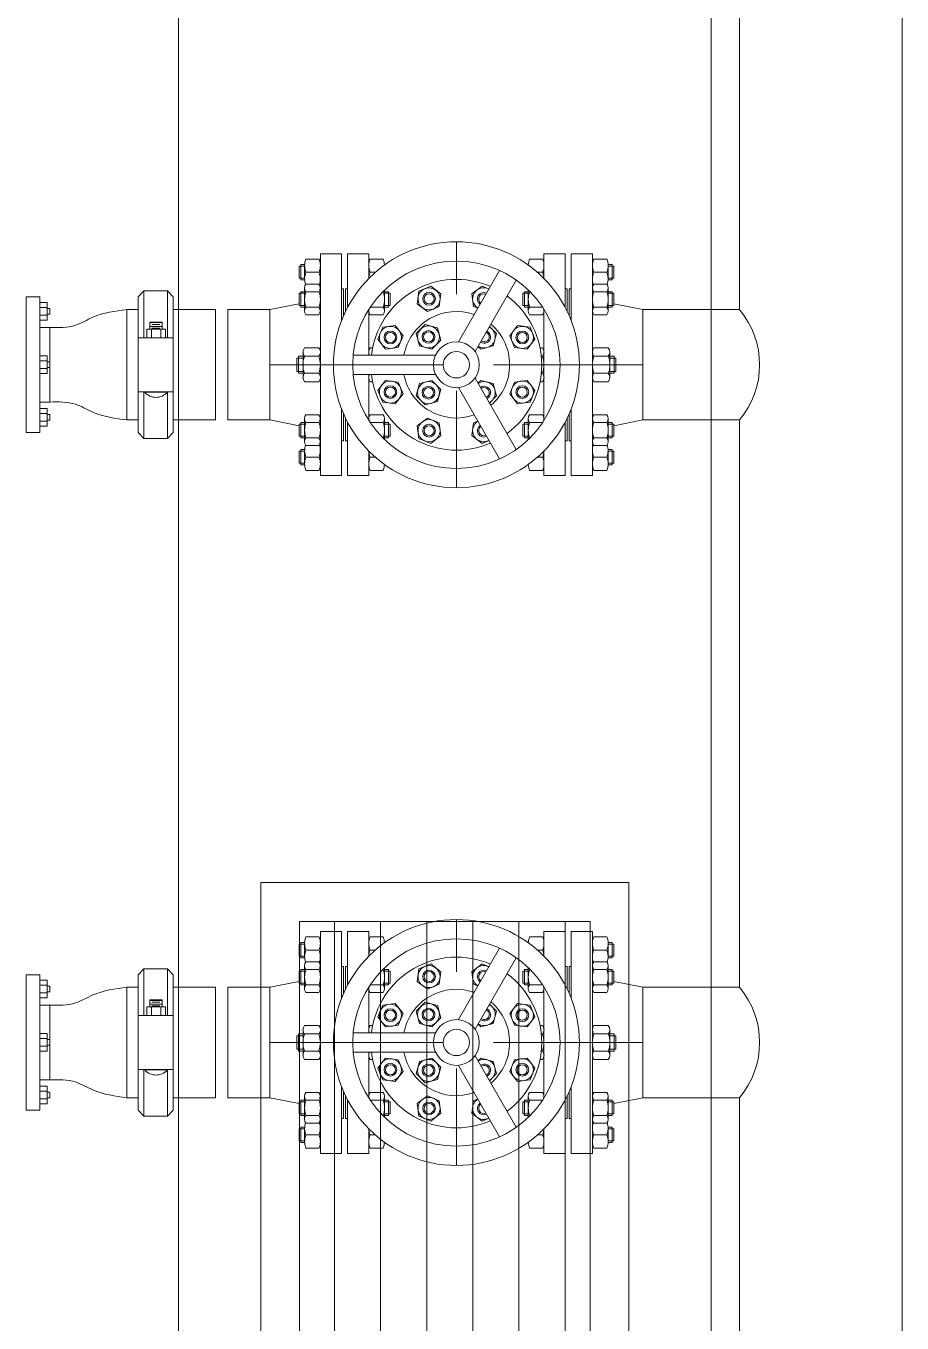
# Model space of a CAD drawing. Header units: millimetres. Extents: x 2085 to 2829, y 1352 to 1631.
# Drawn here: x 2162.356 to 2163.261, y 1606.748 to 1608.088 of the extents above; entities that cross this region are included whole.
import ezdxf

# ---------------------------------------------------------------- set-up
doc = ezdxf.new("R2010")
doc.units = ezdxf.units.MM
doc.linetypes.add('CENTER', pattern=[2, 1.25, -0.25, 0.25, -0.25])
doc.layers.get('0').update_dxf_attribs({"color": 251, "lineweight": 9})
for name, color, linetype, lineweight in [('00-GTI-Acoples', 251, 'Continuous', 13), ('A-SANITARIOS', 251, 'Continuous', 13), ('A_30_Extractores', 251, 'Continuous', 13), ('ACCESORIOS Y VALVULAS', 251, 'Continuous', 13), ('EJES', 251, 'CENTER', 13)]:
    doc.layers.add(name, color=color, linetype=linetype, lineweight=lineweight)

# ---------------------------------------------------------------- blocks, each defined once
blk = doc.blocks.new('VALV. DE COMP. 4 PLANTA 150# R.F.')
at = {"linetype": 'CENTER', "ltscale": 3}
for p, q in [((0, -127), (0, 127)), ((-192.5, 0), (-116.5, 0)), ((-114.5, 0), (114.5, 0)), ((-38.5, 0), (-114.5, 0)), ((38.5, 0), (114.5, 0)), ((192.5, 0), (116.5, 0))]:
    blk.add_line(p, q, dxfattribs=at)
at = {"layer": 'ACCESORIOS Y VALVULAS'}
for p, q in [((-141.9, 109.2), (-155.4, 109.2)), ((-118.5, 114.5), (-140.5, 114.5)), ((-140.5, 114.5), (-140.5, -114.5)), ((-140.5, 107.4), (-140.5, 83.6)), ((-118.5, 45.7), (-118.5, 114.5)), ((-112.5, 58.9), (-112.5, 114.5)), ((-112.5, 114.5), (-90.5, 114.5)), ((-90.5, 114.5), (-90.5, 89.1)), ((-90.5, 107.4), (-90.5, 89.1)), ((-89.1, 109.2), (-75.6, 109.2)), ((89.1, 109.2), (75.6, 109.2)), ((112.5, 114.5), (90.5, 114.5)), ((90.5, 114.5), (90.5, 89.1)), ((90.5, 107.4), (90.5, 89.1)), ((112.5, 58.9), (112.5, 114.5)), ((118.5, 45.7), (118.5, 114.5)), ((118.5, 114.5), (140.5, 114.5)), ((140.5, 114.5), (140.5, -114.5)), ((140.5, 107.4), (140.5, 83.6)), ((141.9, 109.2), (155.4, 109.2)), ((-156.7, 101.7), (-162.5, 101.7)), ((-162.5, 101.7), (-162.5, 89.3)), ((-156.7, 103.4), (-160.8, 103.4)), ((-160.8, 103.4), (-160.8, 87.6)), ((-156.7, 102.4), (-156.7, 88.6)), ((-155.4, 95.5), (-141.9, 95.5)), ((-83.7, 95.5), (-89.1, 95.5)), ((-74.3, 103.4), (-73.7, 103.4)), ((74.3, 103.4), (73.7, 103.4)), ((83.7, 95.5), (89.1, 95.5)), ((155.4, 95.5), (141.9, 95.5)), ((156.7, 103.4), (160.8, 103.4)), ((156.7, 102.4), (156.7, 88.6)), ((156.7, 101.7), (162.5, 101.7)), ((160.8, 103.4), (160.8, 87.6)), ((162.5, 101.7), (162.5, 89.3)), ((-156.7, 89.3), (-162.5, 89.3)), ((-156.7, 87.6), (-160.8, 87.6)), ((-141.9, 83.4), (-155.4, 83.4)), ((141.9, 83.4), (155.4, 83.4)), ((156.7, 89.3), (162.5, 89.3)), ((156.7, 87.6), (160.8, 87.6)), ((-156.7, 73.8), (-162.5, 73.8)), ((-162.5, 73.8), (-162.5, 61.3)), ((-156.7, 75.5), (-160.8, 75.5)), ((-160.8, 75.5), (-160.8, 59.6)), ((-156.7, 79.4), (-156.7, 55.6)), ((-155.4, 75.5), (-141.9, 75.5)), ((-140.5, 79.4), (-140.5, 55.6)), ((-75.6, 75.5), (-76, 75.5)), ((-74.3, 77.2), (-74.3, 55.6)), ((-74.3, 75.5), (-70.2, 75.5)), ((-74.3, 73.8), (-68.5, 73.8)), ((-70.2, 75.5), (-70.2, 59.6)), ((-68.5, 73.8), (-68.5, 61.3)), ((74.3, 73.8), (68.5, 73.8)), ((68.5, 73.8), (68.5, 61.3)), ((74.3, 75.5), (70.2, 75.5)), ((70.2, 75.5), (70.2, 59.6)), ((74.3, 77.2), (74.3, 55.6)), ((75.6, 75.5), (76, 75.5)), ((140.5, 79.4), (140.5, 55.6)), ((155.4, 75.5), (141.9, 75.5)), ((156.7, 79.4), (156.7, 55.6)), ((156.7, 75.5), (160.8, 75.5)), ((156.7, 73.8), (162.5, 73.8)), ((160.8, 75.5), (160.8, 59.6)), ((162.5, 73.8), (162.5, 61.3)), ((-156.7, 61.3), (-162.5, 61.3)), ((-156.7, 59.6), (-160.8, 59.6)), ((-155.4, 59.6), (-141.9, 59.6)), ((-90.5, 57.3), (-90.5, 9.9)), ((-90.5, 57.3), (-90.5, 55.6)), ((-75.6, 59.6), (-89, 59.6)), ((-74.3, 61.3), (-68.5, 61.3)), ((-74.3, 59.6), (-70.2, 59.6)), ((74.3, 61.3), (68.5, 61.3)), ((74.3, 59.6), (70.2, 59.6)), ((75.6, 59.6), (89, 59.6)), ((90.5, 57.3), (90.5, -57.3)), ((90.5, 57.3), (90.5, 55.6)), ((155.4, 59.6), (141.9, 59.6)), ((156.7, 61.3), (162.5, 61.3)), ((156.7, 59.6), (160.8, 59.6)), ((-141.9, 51.7), (-155.4, 51.7)), ((-89.1, 51.7), (-75.6, 51.7)), ((89.1, 51.7), (75.6, 51.7)), ((141.9, 51.7), (155.4, 51.7)), ((-142, 17.5), (-156.9, 17.5)), ((-89, 17.5), (-86.5, 17.5)), ((89, 17.5), (86.5, 17.5)), ((142, 17.5), (156.9, 17.5)), ((-158.4, 6.9), (-164.7, 6.9)), ((-164.7, 6.9), (-164.7, -6.9)), ((-158.4, 8.8), (-162.9, 8.8)), ((-162.9, 8.8), (-162.9, -8.8)), ((-158.4, 13.1), (-158.4, -13.1)), ((-156.9, 8.8), (-142, 8.8)), ((-140.5, 13.1), (-140.5, -13.1)), ((-90.5, 13.1), (-90.5, 9.9)), ((87.8, 8.8), (89, 8.8)), ((90.5, 13.1), (90.5, -13.1)), ((140.5, 13.1), (140.5, -13.1)), ((156.9, 8.8), (142, 8.8)), ((158.4, 13.1), (158.4, -13.1)), ((158.4, 8.8), (162.9, 8.8)), ((158.4, 6.9), (164.7, 6.9)), ((162.9, 8.8), (162.9, -8.8)), ((164.7, 6.9), (164.7, -6.9)), ((-158.4, -6.9), (-164.7, -6.9)), ((-158.4, -8.8), (-162.9, -8.8)), ((-156.9, -8.8), (-142, -8.8)), ((-90.5, -9.9), (-90.5, -57.3)), ((-90.5, -9.9), (-90.5, -13.1)), ((87.8, -8.8), (89, -8.8)), ((156.9, -8.8), (142, -8.8)), ((158.4, -6.9), (164.7, -6.9)), ((158.4, -8.8), (162.9, -8.8)), ((-142, -17.5), (-156.9, -17.5)), ((-89, -17.5), (-86.5, -17.5)), ((89, -17.5), (86.5, -17.5)), ((142, -17.5), (156.9, -17.5)), ((-141.9, -51.7), (-155.4, -51.7)), ((-118.5, -114.5), (-118.5, -45.7)), ((-89.1, -51.7), (-75.6, -51.7)), ((89.1, -51.7), (75.6, -51.7)), ((118.5, -114.5), (118.5, -45.7)), ((141.9, -51.7), (155.4, -51.7)), ((-156.7, -61.3), (-162.5, -61.3)), ((-162.5, -73.8), (-162.5, -61.3)), ((-156.7, -59.6), (-160.8, -59.6)), ((-160.8, -75.5), (-160.8, -59.6)), ((-156.7, -79.4), (-156.7, -55.6)), ((-155.4, -59.6), (-141.9, -59.6)), ((-140.5, -79.4), (-140.5, -55.6)), ((-112.5, -114.5), (-112.5, -58.9)), ((-90.5, -57.3), (-90.5, -55.6)), ((-75.6, -59.6), (-89, -59.6)), ((-74.3, -77.2), (-74.3, -55.6)), ((-74.3, -59.6), (-70.2, -59.6)), ((-74.3, -61.3), (-68.5, -61.3)), ((-70.2, -75.5), (-70.2, -59.6)), ((-68.5, -73.8), (-68.5, -61.3)), ((74.3, -61.3), (68.5, -61.3)), ((68.5, -73.8), (68.5, -61.3)), ((74.3, -59.6), (70.2, -59.6)), ((70.2, -75.5), (70.2, -59.6)), ((74.3, -77.2), (74.3, -55.6)), ((75.6, -59.6), (89, -59.6)), ((90.5, -57.3), (90.5, -55.6)), ((112.5, -114.5), (112.5, -58.9)), ((140.5, -79.4), (140.5, -55.6)), ((155.4, -59.6), (141.9, -59.6)), ((156.7, -79.4), (156.7, -55.6)), ((156.7, -59.6), (160.8, -59.6)), ((156.7, -61.3), (162.5, -61.3)), ((160.8, -75.5), (160.8, -59.6)), ((162.5, -73.8), (162.5, -61.3)), ((-156.7, -73.8), (-162.5, -73.8)), ((-156.7, -75.5), (-160.8, -75.5)), ((-155.4, -75.5), (-141.9, -75.5)), ((-118.5, -78.5), (-116.5, -78.5)), ((-112.5, -78.5), (-114.5, -78.5)), ((-75.6, -75.5), (-76, -75.5)), ((-74.3, -73.8), (-68.5, -73.8)), ((-74.3, -75.5), (-70.2, -75.5)), ((74.3, -73.8), (68.5, -73.8)), ((74.3, -75.5), (70.2, -75.5)), ((75.6, -75.5), (76, -75.5)), ((112.5, -78.5), (114.5, -78.5)), ((118.5, -78.5), (116.5, -78.5)), ((155.4, -75.5), (141.9, -75.5)), ((156.7, -73.8), (162.5, -73.8)), ((156.7, -75.5), (160.8, -75.5)), ((-156.7, -89.3), (-162.5, -89.3)), ((-162.5, -101.7), (-162.5, -89.3)), ((-156.7, -87.6), (-160.8, -87.6)), ((-160.8, -103.4), (-160.8, -87.6)), ((-156.7, -102.4), (-156.7, -88.6)), ((-141.9, -83.4), (-155.4, -83.4)), ((-140.5, -107.4), (-140.5, -83.6)), ((-90.5, -89.1), (-90.5, -114.5)), ((-90.5, -107.4), (-90.5, -89.1)), ((90.5, -89.1), (90.5, -114.5)), ((90.5, -107.4), (90.5, -89.1)), ((140.5, -107.4), (140.5, -83.6)), ((141.9, -83.4), (155.4, -83.4)), ((156.7, -87.6), (160.8, -87.6)), ((156.7, -102.4), (156.7, -88.6)), ((156.7, -89.3), (162.5, -89.3)), ((160.8, -103.4), (160.8, -87.6)), ((162.5, -101.7), (162.5, -89.3)), ((-156.7, -101.7), (-162.5, -101.7)), ((-156.7, -103.4), (-160.8, -103.4)), ((-155.4, -95.5), (-141.9, -95.5)), ((-83.7, -95.5), (-89.1, -95.5)), ((-74.3, -103.4), (-73.7, -103.4)), ((74.3, -103.4), (73.7, -103.4)), ((83.7, -95.5), (89.1, -95.5)), ((155.4, -95.5), (141.9, -95.5)), ((156.7, -101.7), (162.5, -101.7)), ((156.7, -103.4), (160.8, -103.4)), ((-141.9, -109.2), (-155.4, -109.2)), ((-140.5, -114.5), (-118.5, -114.5)), ((-90.5, -114.5), (-112.5, -114.5)), ((-89.1, -109.2), (-75.6, -109.2)), ((89.1, -109.2), (75.6, -109.2)), ((90.5, -114.5), (112.5, -114.5)), ((140.5, -114.5), (118.5, -114.5)), ((141.9, -109.2), (155.4, -109.2))]:
    blk.add_line(p, q, dxfattribs=at)
at = {"layer": 'ACCESORIOS Y VALVULAS', "linetype": 'Continuous'}
blk.add_line((112.9, 0), (111.4, 0), dxfattribs=at)
at = {"layer": 'ACCESORIOS Y VALVULAS'}
for points in [[(2.2, 23.6), (44.7, 97.3)], [(61.9, 87.4), (19.4, 13.7)], [(-116.5, 50.6), (-116.5, 78.5), (-118.5, 78.5)], [(-114.5, 54.9), (-114.5, 78.5), (-112.5, 78.5)], [(114.5, 54.9), (114.5, 78.5), (112.5, 78.5)], [(116.5, 50.6), (116.5, 78.5), (118.5, 78.5)], [(-192.5, 0), (-192.5, 57), (-192.5, 57), (-162.5, 62.9)], [(192.5, 0), (192.5, 57), (192.5, 57), (162.5, 62.9)], [(-192.5, 0), (-192.5, -57), (-192.5, -57), (-162.5, -62.9)], [(-106.7, 9.9), (-21.6, 9.9)], [(192.5, 0), (192.5, -57), (192.5, -57), (162.5, -62.9)], [(-21.6, -9.9), (-106.7, -9.9)], [(44.7, -97.3), (2.2, -23.6)], [(19.4, -13.7), (61.9, -87.4)], [(-116.5, -78.5), (-116.5, -50.6)], [(116.5, -78.5), (116.5, -50.6)], [(-114.5, -78.5), (-114.5, -54.9)], [(114.5, -78.5), (114.5, -54.9)]]:
    blk.add_lwpolyline(points, dxfattribs=at)
at = {"layer": 'ACCESORIOS Y VALVULAS', "linetype": 'Continuous'}
for points in [[(-16.1, 73.1), (-26.5, 81.2), (-38.7, 76.1), (-40.4, 63.1), (-29.9, 55.1), (-17.8, 60.1)], [(-63.1, 40.4), (-76.1, 38.7), (-81.2, 26.5), (-73.1, 16.1), (-60.1, 17.8), (-55.1, 29.9)], [(-19.5, 38.1), (-32.2, 41.5), (-41.5, 32.2), (-38.1, 19.5), (-25.4, 16.1), (-16.1, 25.4)], [(73.1, 16.1), (81.2, 26.5), (76.1, 38.7), (63.1, 40.4), (55.1, 29.9), (60.1, 17.8)], [(-73.1, -16.1), (-81.2, -26.5), (-76.1, -38.7), (-63.1, -40.4), (-55.1, -29.9), (-60.1, -17.8)], [(-38.1, -19.5), (-41.5, -32.2), (-32.2, -41.5), (-19.5, -38.1), (-16.1, -25.4), (-25.4, -16.1)], [(63.1, -40.4), (76.1, -38.7), (81.2, -26.5), (73.1, -16.1), (60.1, -17.8), (55.1, -29.9)], [(-40.4, -63.1), (-38.7, -76.1), (-26.5, -81.2), (-16.1, -73.1), (-17.8, -60.1), (-29.9, -55.1)]]:
    blk.add_lwpolyline(points, close=True, dxfattribs=at)
for points in [[(33.7, 78.2), (26.5, 81.2), (16.1, 73.1), (17.8, 60.1), (22.2, 58.3)], [(22.5, 19), (25.4, 16.1), (38.1, 19.5), (41.5, 32.2), (34.3, 39.5)], [(34.3, -39.5), (41.5, -32.2), (38.1, -19.5), (25.4, -16.1), (22.5, -19)], [(22.2, -58.3), (17.8, -60.1), (16.1, -73.1), (26.5, -81.2), (33.7, -78.2)]]:
    blk.add_lwpolyline(points, dxfattribs=at)
for centre, radius in [((0, 0), 127), ((0, 0), 107.1), ((-28.2, 68.1), 11.4), ((-28.2, 68.1), 6.58), ((-28.2, 68.1), 5.18), ((-28.8, 28.8), 11.4), ((-68.1, 28.2), 11.4), ((-68.1, 28.2), 6.58), ((-68.1, 28.2), 5.18), ((-28.8, 28.8), 6.58), ((-28.8, 28.8), 5.18), ((68.1, 28.2), 11.4), ((68.1, 28.2), 6.58), ((68.1, 28.2), 5.18), ((0, 0), 23.7), ((0, 0), 13.6), ((-68.1, -28.2), 11.4), ((-68.1, -28.2), 6.58), ((-68.1, -28.2), 5.18), ((-28.8, -28.8), 11.4), ((-28.8, -28.8), 6.58), ((-28.8, -28.8), 5.18), ((68.1, -28.2), 11.4), ((68.1, -28.2), 6.58), ((68.1, -28.2), 5.18), ((-28.2, -68.1), 11.4), ((-28.2, -68.1), 6.58), ((-28.2, -68.1), 5.18)]:
    blk.add_circle(centre, radius, dxfattribs=at)
at = {"layer": 'ACCESORIOS Y VALVULAS'}
for centre, radius, start, end in [((-138.7, 102.4), 18, 157.5879, 202.4121), ((-158.5, 102.4), 18, 337.5879, 22.4121), ((-72.5, 102.4), 18, 157.5879, 202.4121), ((-92.3, 102.4), 18, 2.0697, 22.4121), ((92.3, 102.4), 18, 157.5879, 177.9303), ((72.5, 102.4), 18, 337.5879, 22.4121), ((158.5, 102.4), 18, 157.5879, 202.4121), ((138.7, 102.4), 18, 337.5879, 22.4121), ((-138.7, 88.6), 18, 157.5879, 198.7742), ((-158.5, 88.6), 18, 341.2258, 22.4121), ((-72.5, 88.6), 18, 157.5879, 178.4736), ((72.5, 88.6), 18, 1.5264, 22.4121), ((158.5, 88.6), 18, 157.5879, 198.7742), ((138.7, 88.6), 18, 341.2258, 22.4121), ((-150.3, 79.4), 6.46, 142.1211, 217.8789), ((-147, 79.4), 6.46, 322.1211, 37.8789), ((147, 79.4), 6.46, 142.1211, 217.8789), ((150.3, 79.4), 6.46, 322.1211, 37.8789), ((-132.9, 67.5), 23.8, 160.5288, 199.4712), ((-164.3, 67.5), 23.8, 340.5288, 19.4712), ((-80.7, 79.4), 6.46, 322.1211, 333.7337), ((-98.1, 67.5), 23.8, 340.5288, 19.4712), ((98.1, 67.5), 23.8, 160.5288, 199.4712), ((80.7, 79.4), 6.46, 206.2663, 217.8789), ((164.3, 67.5), 23.8, 160.5288, 199.4712), ((132.9, 67.5), 23.8, 340.5288, 19.4712), ((-150.3, 55.6), 6.46, 142.1211, 217.8789), ((-147, 55.6), 6.46, 322.1211, 37.8789), ((-84, 55.6), 6.46, 157.5747, 217.8789), ((-80.7, 55.6), 6.46, 322.1211, 37.8789), ((80.7, 55.6), 6.46, 142.1211, 217.8789), ((84, 55.6), 6.46, 322.1211, 22.4253), ((147, 55.6), 6.46, 142.1211, 217.8789), ((150.3, 55.6), 6.46, 322.1211, 37.8789), ((-151.3, 13.1), 7.13, 142.1211, 217.8789), ((-147.6, 13.1), 7.13, 322.1211, 37.8789), ((-83.4, 13.1), 7.13, 142.1211, 206.5894), ((83.4, 13.1), 7.13, 322.1211, 37.8789), ((147.6, 13.1), 7.13, 142.1211, 217.8789), ((151.3, 13.1), 7.13, 322.1211, 37.8789), ((-132.2, 0), 26.3, 160.5288, 199.4712), ((-166.8, 0), 26.3, 340.5288, 19.4712), ((64.2, 0), 26.3, 340.5288, 19.4712), ((166.8, 0), 26.3, 160.5288, 199.4712), ((132.2, 0), 26.3, 340.5288, 19.4712), ((-151.3, -13.1), 7.13, 142.1211, 217.8789), ((-147.6, -13.1), 7.13, 322.1211, 37.8789), ((-83.4, -13.1), 7.13, 153.4106, 217.8789), ((83.4, -13.1), 7.13, 322.1211, 37.8789), ((147.6, -13.1), 7.13, 142.1211, 217.8789), ((151.3, -13.1), 7.13, 322.1211, 37.8789), ((-150.3, -55.6), 6.46, 142.1211, 217.8789), ((-147, -55.6), 6.46, 322.1211, 37.8789), ((-84, -55.6), 6.46, 142.1211, 202.4253), ((-80.7, -55.6), 6.46, 322.1211, 37.8789), ((80.7, -55.6), 6.46, 142.1211, 217.8789), ((84, -55.6), 6.46, 337.5747, 37.8789), ((147, -55.6), 6.46, 142.1211, 217.8789), ((150.3, -55.6), 6.46, 322.1211, 37.8789), ((-132.9, -67.5), 23.8, 160.5288, 199.4712), ((-164.3, -67.5), 23.8, 340.5288, 19.4712), ((-98.1, -67.5), 23.8, 340.5288, 19.4712), ((98.1, -67.5), 23.8, 160.5288, 199.4712), ((164.3, -67.5), 23.8, 160.5288, 199.4712), ((132.9, -67.5), 23.8, 340.5288, 19.4712), ((-150.3, -79.4), 6.46, 142.1211, 217.8789), ((-147, -79.4), 6.46, 322.1211, 37.8789), ((-80.7, -79.4), 6.46, 26.2663, 37.8789), ((80.7, -79.4), 6.46, 142.1211, 153.7337), ((147, -79.4), 6.46, 142.1211, 217.8789), ((150.3, -79.4), 6.46, 322.1211, 37.8789), ((-138.7, -88.6), 18, 161.2258, 202.4121), ((-158.5, -88.6), 18, 337.5879, 18.7742), ((-72.5, -88.6), 18, 181.5264, 202.4121), ((72.5, -88.6), 18, 337.5879, 358.4736), ((158.5, -88.6), 18, 161.2258, 202.4121), ((138.7, -88.6), 18, 337.5879, 18.7742), ((-138.7, -102.4), 18, 157.5879, 202.4121), ((-158.5, -102.4), 18, 337.5879, 22.4121), ((-72.5, -102.4), 18, 157.5879, 202.4121), ((-92.3, -102.4), 18, 337.5879, 357.9303), ((92.3, -102.4), 18, 182.0697, 202.4121), ((72.5, -102.4), 18, 337.5879, 22.4121), ((158.5, -102.4), 18, 157.5879, 202.4121), ((138.7, -102.4), 18, 337.5879, 22.4121)]:
    blk.add_arc(centre, radius, start, end, dxfattribs=at)
at = {"layer": 'ACCESORIOS Y VALVULAS', "linetype": 'Continuous'}
for centre, radius, start, end in [((0, 0), 88.2, 66.4664, 173.5336), ((28.2, 68.1), 11.4, 61.5755, 238.4245), ((28.2, 68.1), 6.58, 62.7296, 237.2704), ((28.2, 68.1), 5.18, 63.4709, 236.5291), ((0, 0), 88.2, 306.4666, 53.5334), ((0, 0), 55, 70.4003, 169.5997), ((0, 0), 55, 310.4003, 49.5997), ((28.8, 28.8), 11.4, 236.9495, 63.0505), ((28.8, 28.8), 6.58, 234.7113, 65.2887), ((28.8, 28.8), 5.18, 233.2707, 66.7293), ((0, 0), 88.2, 186.4664, 293.5336), ((0, 0), 55, 190.4003, 289.5997), ((28.8, -28.8), 11.4, 296.9495, 123.0505), ((28.8, -28.8), 6.58, 294.7113, 125.2887), ((28.8, -28.8), 5.18, 293.2707, 126.7293), ((28.2, -68.1), 11.4, 121.5755, 298.4245), ((28.2, -68.1), 6.58, 122.7296, 297.2704), ((28.2, -68.1), 5.18, 123.4709, 296.5291)]:
    blk.add_arc(centre, radius, start, end, dxfattribs=at)
at = {"layer": 'EJES', "linetype": 'Continuous'}
for p, q in [((-114.5, 0), (-116.5, 0)), ((114.5, 0), (116.5, 0))]:
    blk.add_line(p, q, dxfattribs=at)
blk = doc.blocks.new('A$C363a55df')
at = {"layer": '00-GTI-Acoples', "linetype": 'Continuous', "lineweight": 0, "extrusion": (3.83476e-17, -1, 0)}
for p, q in [((-27.1, 105), (-18.4, 114.3)), ((-27.1, 41.9), (-27.1, 105)), ((-18.4, 41.9), (-18.4, 114.3)), ((18.4, 114.3), (-18.4, 114.3)), ((18.4, 41.9), (18.4, 114.3)), ((27.1, 105), (18.4, 114.3)), ((27.1, 41.9), (27.1, 105)), ((-9, 66), (0.5, 66)), ((-9, 55.1), (-9, 66)), ((0.5, 66), (10, 66)), ((10, 55.1), (10, 66)), ((-27.1, 41.9), (-27.1, 21.6)), ((-25.4, 41.9), (-27.1, 41.9)), ((-6.4, 41.9), (-25.4, 41.9)), ((-13.8, 41.9), (-13.8, 55.1)), ((-13.8, 55.1), (-6.7, 55.1)), ((-6.7, 41.9), (-6.7, 55.1)), ((-6.7, 55.1), (7.7, 55.1)), ((7.4, 41.9), (-6.4, 41.9)), ((26.4, 41.9), (7.4, 41.9)), ((7.7, 41.9), (7.7, 55.1)), ((7.7, 55.1), (14.9, 55.1)), ((14.9, 41.9), (14.9, 55.1)), ((27.1, 41.9), (26.4, 41.9)), ((27.1, 41.9), (27.1, 21.6)), ((-27.1, -21.6), (-27.1, 21.6)), ((27.1, -21.6), (27.1, 21.6)), ((-27.1, -21.6), (-27.1, -41.9)), ((27.1, -21.6), (27.1, -41.9)), ((-27.1, -41.9), (-25.4, -41.9)), ((-27.1, -105), (-27.1, -41.9)), ((-25.4, -41.9), (-6.4, -41.9)), ((-18.4, -114.3), (-18.4, -41.9)), ((-16.8, -42.5), (-16.8, -41.9)), ((-16.8, -42.5), (17.8, -42.5)), ((-6.4, -41.9), (7.4, -41.9)), ((7.4, -41.9), (26.4, -41.9)), ((17.8, -42.5), (17.8, -41.9)), ((18.4, -114.3), (18.4, -41.9)), ((26.4, -41.9), (27.1, -41.9)), ((27.1, -105), (27.1, -41.9)), ((-27.1, -105), (-18.4, -114.3)), ((18.4, -114.3), (-18.4, -114.3)), ((27.1, -105), (18.4, -114.3))]:
    blk.add_line(p, q, dxfattribs=at)
at = {"layer": '00-GTI-Acoples', "linetype": 'Continuous', "lineweight": 0}
for p, q in [((-27.1, 103.1), (-27.1, -103.1)), ((27.1, 103.1), (27.1, -103.1)), ((10, 65.3), (-9, 65.3)), ((6.5, 62.5), (-6, 62.5)), ((10, 59.5), (-9, 59.5)), ((6.5, 56.7), (-6, 56.7))]:
    blk.add_line(p, q, dxfattribs=at)
blk.add_arc((0.5, -27.6), 22.9, 220.8756, 319.1244, dxfattribs=at)
blk = doc.blocks.new('BOMBAS-28.02.2025')
at = {"layer": 'A-SANITARIOS'}
for p, q in [((4.439, -6.28, 0), (4.4248, -6.28, 0)), ((4.4248, -6.28, 0), (4.4248, -6.4199, 0)), ((4.439, -6.4199, 0), (4.439, -6.28, 0)), ((4.439, -6.3039, 0), (4.439, -6.2857, 0)), ((4.439, -6.2857, 0), (4.4468, -6.2857, 0)), ((4.4468, -6.2909, 0), (4.439, -6.2909, 0)), ((4.4468, -6.2909, 0), (4.439, -6.2909, 0)), ((4.4468, -6.2857, 0), (4.4468, -6.3039, 0)), ((4.4468, -6.2919, 0), (4.4493, -6.2919, 0)), ((4.4493, -6.2919, 0), (4.4493, -6.2977, 0)), ((5.0618, -6.293, 0.0001), (5.1617, -6.293, -0.0001)), ((4.4468, -6.2987, 0), (4.439, -6.2987, 0)), ((4.4468, -6.2987, 0), (4.439, -6.2987, 0)), ((4.4468, -6.3039, 0), (4.439, -6.3039, 0)), ((4.4493, -6.2977, 0), (4.4468, -6.2977, 0)), ((4.439, -6.3591, 0), (4.439, -6.3408, 0)), ((4.439, -6.3408, 0), (4.4468, -6.3408, 0)), ((4.4468, -6.346, 0), (4.439, -6.346, 0)), ((4.4468, -6.346, 0), (4.439, -6.346, 0)), ((4.4468, -6.3408, 0), (4.4468, -6.3591, 0)), ((4.4468, -6.347, 0), (4.4493, -6.347, 0)), ((4.4493, -6.347, 0), (4.4493, -6.3529, 0)), ((4.4468, -6.3538, 0), (4.439, -6.3538, 0)), ((4.4468, -6.3538, 0), (4.439, -6.3538, 0)), ((4.4468, -6.3591, 0), (4.439, -6.3591, 0)), ((4.4493, -6.3529, 0), (4.4468, -6.3529, 0)), ((4.439, -6.4134, 0), (4.439, -6.3952, 0)), ((4.439, -6.3952, 0), (4.4468, -6.3952, 0)), ((4.4468, -6.4004, 0), (4.439, -6.4004, 0)), ((4.4468, -6.4004, 0), (4.439, -6.4004, 0)), ((4.4468, -6.3952, 0), (4.4468, -6.4134, 0)), ((4.4468, -6.4014, 0), (4.4493, -6.4014, 0)), ((4.4493, -6.4014, 0), (4.4493, -6.4072, 0)), ((4.4468, -6.4082, 0), (4.439, -6.4082, 0)), ((4.4468, -6.4082, 0), (4.439, -6.4082, 0)), ((4.4468, -6.4134, 0), (4.439, -6.4134, 0)), ((4.4493, -6.4072, 0), (4.4468, -6.4072, 0)), ((5.1617, -6.407, -0.0001), (5.0618, -6.407, 0.0001)), ((4.4248, -6.4199, 0), (4.439, -6.4199, 0)), ((4.439, -6.98, 0), (4.4248, -6.98, 0)), ((4.4248, -6.98, 0), (4.4248, -7.1199, 0)), ((4.439, -7.1199, 0), (4.439, -6.98, 0)), ((4.439, -7.0039, 0), (4.439, -6.9857, 0)), ((4.439, -6.9857, 0), (4.4468, -6.9857, 0)), ((4.4468, -6.9909, 0), (4.439, -6.9909, 0)), ((4.4468, -6.9909, 0), (4.439, -6.9909, 0)), ((4.4468, -6.9857, 0), (4.4468, -7.0039, 0)), ((4.4468, -6.9919, 0), (4.4493, -6.9919, 0)), ((4.4493, -6.9919, 0), (4.4493, -6.9977, 0)), ((5.0618, -6.993, 0.0001), (5.1617, -6.993, -0.0001)), ((4.4468, -6.9987, 0), (4.439, -6.9987, 0)), ((4.4468, -6.9987, 0), (4.439, -6.9987, 0)), ((4.4468, -7.0039, 0), (4.439, -7.0039, 0)), ((4.4493, -6.9977, 0), (4.4468, -6.9977, 0)), ((4.439, -7.0591, 0), (4.439, -7.0408, 0)), ((4.439, -7.0408, 0), (4.4468, -7.0408, 0)), ((4.4468, -7.046, 0), (4.439, -7.046, 0)), ((4.4468, -7.046, 0), (4.439, -7.046, 0)), ((4.4468, -7.0408, 0), (4.4468, -7.0591, 0)), ((4.4468, -7.047, 0), (4.4493, -7.047, 0)), ((4.4493, -7.047, 0), (4.4493, -7.0529, 0)), ((4.4468, -7.0538, 0), (4.439, -7.0538, 0)), ((4.4468, -7.0538, 0), (4.439, -7.0538, 0)), ((4.4468, -7.0591, 0), (4.439, -7.0591, 0)), ((4.4493, -7.0529, 0), (4.4468, -7.0529, 0)), ((4.439, -7.1134, 0), (4.439, -7.0952, 0)), ((4.439, -7.0952, 0), (4.4468, -7.0952, 0)), ((4.4468, -7.1004, 0), (4.439, -7.1004, 0)), ((4.4468, -7.1004, 0), (4.439, -7.1004, 0)), ((4.4468, -7.0952, 0), (4.4468, -7.1134, 0)), ((4.4468, -7.1082, 0), (4.439, -7.1082, 0)), ((4.4468, -7.1082, 0), (4.439, -7.1082, 0)), ((4.4468, -7.1134, 0), (4.439, -7.1134, 0)), ((4.4468, -7.1014, 0), (4.4493, -7.1014, 0)), ((4.4493, -7.1072, 0), (4.4468, -7.1072, 0)), ((4.4493, -7.1014, 0), (4.4493, -7.1072, 0)), ((5.1617, -7.107, -0.0001), (5.0618, -7.107, 0.0001)), ((4.4248, -7.1199, 0), (4.439, -7.1199, 0))]:
    blk.add_line(p, q, dxfattribs=at)
at = {"layer": 'A-SANITARIOS', "linetype": 'Continuous'}
for p, q in [((4.529, -6.407, 0), (4.529, -6.293, 0)), ((4.529, -6.4, 0), (4.529, -6.3, 0)), ((4.4493, -6.3115, 0), (4.439, -6.3115, 0)), ((4.4493, -6.3115, 0), (4.439, -6.3115, 0)), ((4.4493, -6.3885, 0), (4.4493, -6.3115, 0)), ((4.4493, -6.3885, 0), (4.4493, -6.3117, 0)), ((4.4493, -6.3885, 0), (4.439, -6.3885, 0)), ((4.4493, -6.3885, 0), (4.439, -6.3885, 0)), ((4.529, -7.107, 0), (4.529, -6.993, 0)), ((4.529, -7.1, 0), (4.529, -7, 0)), ((4.4493, -7.0115, 0), (4.439, -7.0115, 0)), ((4.4493, -7.0115, 0), (4.439, -7.0115, 0)), ((4.4493, -7.0885, 0), (4.4493, -7.0115, 0)), ((4.4493, -7.0885, 0), (4.4493, -7.0117, 0)), ((4.4493, -7.0885, 0), (4.439, -7.0885, 0)), ((4.4493, -7.0885, 0), (4.439, -7.0885, 0))]:
    blk.add_line(p, q, dxfattribs=at)
at = {"layer": 'A-SANITARIOS', "elevation": 0}
for points in [[(5.1617, -7.107), (5.1617, -7.4548), (5.3297, -7.4548), (5.3297, -5.2451), (5.1617, -5.2451), (5.1617, -5.593)], [(5.1617, -5.707), (5.1617, -6.293)], [(4.4468, -6.2919), (4.4493, -6.2919), (4.4493, -6.2977), (4.4468, -6.2977)], [(4.529, -6.293), (4.5407, -6.293)], [(4.529, -6.293), (4.5407, -6.293)], [(4.4468, -6.347), (4.4493, -6.347), (4.4493, -6.3529), (4.4468, -6.3529)], [(4.4468, -6.4014), (4.4493, -6.4014), (4.4493, -6.4072), (4.4468, -6.4072)], [(4.529, -6.407), (4.5407, -6.407)], [(4.529, -6.407), (4.5407, -6.407)], [(5.1617, -6.407), (5.1617, -6.993)], [(4.4468, -6.9919), (4.4493, -6.9919), (4.4493, -6.9977), (4.4468, -6.9977)], [(4.529, -6.993), (4.5407, -6.993)], [(4.529, -6.993), (4.5407, -6.993)], [(4.4468, -7.047), (4.4493, -7.047), (4.4493, -7.0529), (4.4468, -7.0529)], [(4.4468, -7.1014), (4.4493, -7.1014), (4.4493, -7.1072), (4.4468, -7.1072)], [(4.529, -7.107), (4.5407, -7.107)], [(4.529, -7.107), (4.5407, -7.107)]]:
    blk.add_lwpolyline(points, dxfattribs=at)
for points in [[(4.4248, -6.4199), (4.439, -6.4199), (4.439, -6.28), (4.4248, -6.28)], [(4.4468, -6.3039), (4.439, -6.3039), (4.439, -6.2857), (4.4468, -6.2857)], [(4.5768, -6.293), (4.5768, -6.407), (4.6204, -6.407), (4.6204, -6.293)], [(4.6768, -6.293), (4.6768, -6.407), (4.6332, -6.407), (4.6332, -6.293)], [(4.4468, -6.3591), (4.439, -6.3591), (4.439, -6.3408), (4.4468, -6.3408)], [(4.4468, -6.4134), (4.439, -6.4134), (4.439, -6.3952), (4.4468, -6.3952)], [(4.4248, -7.1199), (4.439, -7.1199), (4.439, -6.98), (4.4248, -6.98)], [(4.4468, -7.0039), (4.439, -7.0039), (4.439, -6.9857), (4.4468, -6.9857)], [(4.5768, -6.993), (4.5768, -7.107), (4.6204, -7.107), (4.6204, -6.993)], [(4.6768, -6.993), (4.6768, -7.107), (4.6332, -7.107), (4.6332, -6.993)], [(4.4468, -7.0591), (4.439, -7.0591), (4.439, -7.0408), (4.4468, -7.0408)], [(4.4468, -7.1134), (4.439, -7.1134), (4.439, -7.0952), (4.4468, -7.0952)]]:
    blk.add_lwpolyline(points, close=True, dxfattribs=at)
at = {"layer": 'A-SANITARIOS', "linetype": 'ByBlock', "ltscale": 0.8}
for centre in [(5.0941, -6.35, 0), (5.0941, -7.05, 0)]:
    blk.add_arc(centre, 0.0884, 319.8527, 40.1473, dxfattribs=at)
at = {"layer": 'A-SANITARIOS', "linetype": 'Continuous'}
for points in [[(4.4493, -6.3115, 0), (4.4759, -6.3092, 0), (4.4939, -6.3009, 0), (4.529, -6.293, 0)], [(4.4493, -6.3885, 0), (4.4759, -6.3908, 0), (4.4939, -6.399, 0), (4.529, -6.407, 0)], [(4.4493, -7.0115, 0), (4.4759, -7.0092, 0), (4.4939, -7.0009, 0), (4.529, -6.993, 0)], [(4.4493, -7.0885, 0), (4.4759, -7.0908, 0), (4.4939, -7.099, 0), (4.529, -7.107, 0)]]:
    blk.add_spline(points, degree=3, dxfattribs=at)
at = {"layer": 'A-SANITARIOS', "linetype": 'Continuous', "xscale": 0.001, "yscale": 0.001, "zscale": 0.001}
for p in [(4.8693, -6.35, 0), (4.8693, -7.05, 0)]:
    blk.add_blockref('VALV. DE COMP. 4 PLANTA 150# R.F.', p, dxfattribs=at)
at = {"layer": 'A-SANITARIOS', "linetype": 'Continuous', "lineweight": 0, "xscale": 0.0006666666666666666, "yscale": 0.0006666666666666666, "zscale": 0.0006666666666666666}
for p in [(4.5588, -6.35, 0), (4.5588, -7.05, 0)]:
    blk.add_blockref('A$C363a55df', p, dxfattribs=at)
blk = doc.blocks.new('REJ 55x30')
at = {"layer": 'A_30_Extractores', "ltscale": 0.7}
h = blk.add_hatch(dxfattribs=at)
h.set_pattern_fill('ANSI31', color=256, scale=0.015, angle=45)
h.set_pattern_definition([(90, (-1791.153135, -553.6559), (-0.047625, 0), [])])
h.paths.add_polyline_path([(0.04, 0.59), (0.04, 0.04), (0.34, 0.04), (0.34, 0.59)])
for points in [[(0, 0.63), (0, 0), (0.38, 0), (0.38, 0.63)], [(0.04, 0.59), (0.04, 0.04), (0.34, 0.04), (0.34, 0.59)]]:
    blk.add_lwpolyline(points, close=True, dxfattribs=at)

msp = doc.modelspace()

# ---------------------------------------------------------------- linework, layer by layer
at = {"layer": 'A_30_Extractores'}
msp.add_lwpolyline([(2162.4634, 1609.5883), (2162.5134, 1609.2883), (2162.5134, 1603.5995), (2163.0634, 1603.5995), (2163.0634, 1609.2883), (2163.1134, 1609.5883)], dxfattribs=at)

# ---------------------------------------------------------------- block references
msp.add_blockref('BOMBAS-28.02.2025', (2157.931, 1614.0878))
msp.add_blockref('REJ 55x30', (2162.5984, 1606.5729), dxfattribs=at)

doc.saveas('drawing.dxf')
